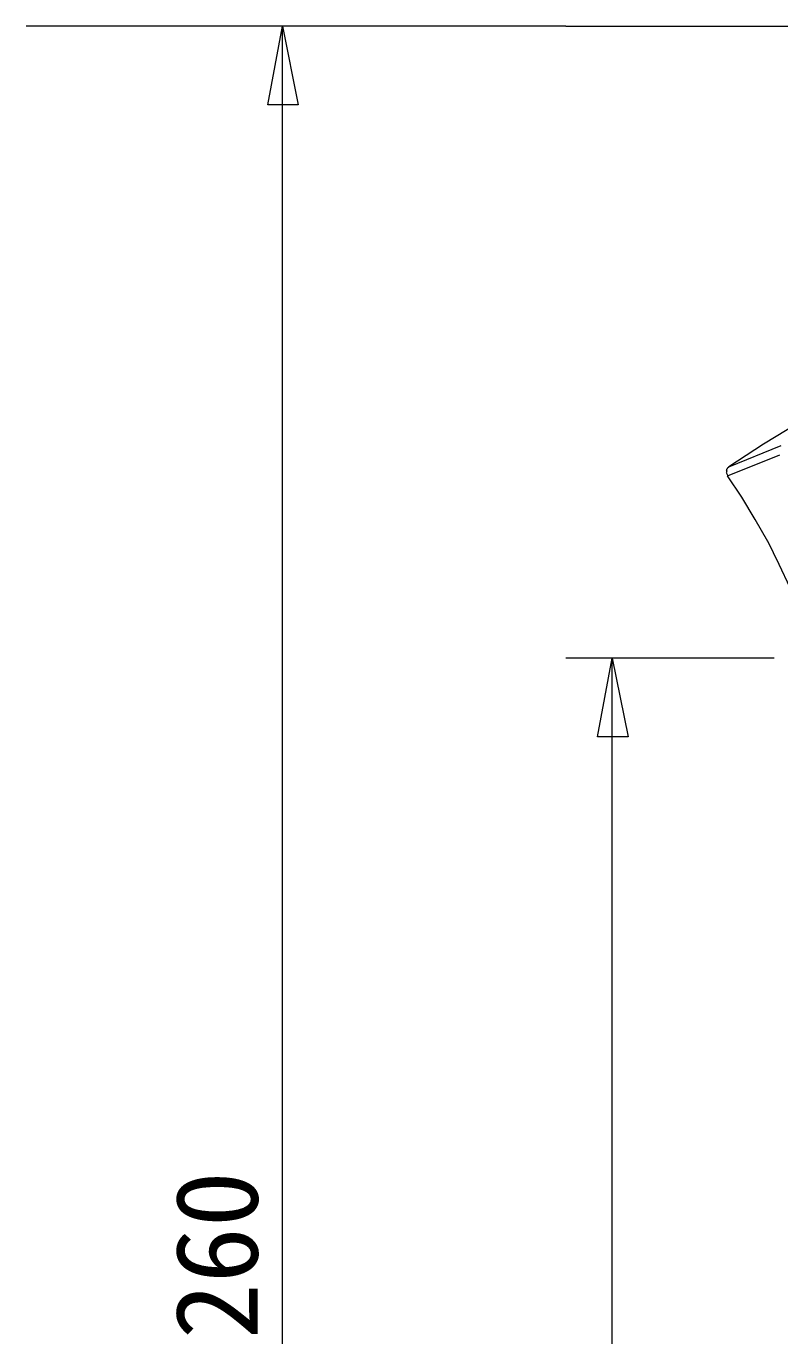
# Model space of a CAD drawing. Units: millimetres at full size, sheet at 1:4; details may follow other scales. Extents: x -400 to 402, y -550 to 540.
# Drawn here: x 48.4 to 155.7, y 126.5 to 313 of the extents above; entities that cross this region are included whole.
import ezdxf
from ezdxf.enums import TextEntityAlignment as Align

# ---------------------------------------------------------------- set-up
doc = ezdxf.new("R2010")
doc.units = ezdxf.units.MM
doc.header["$LTSCALE"] = 4
doc.linetypes.add('DASHED2', pattern=[3, 2, -1])
doc.layers.add('0-0', color=7, linetype='Continuous', lineweight=18)
doc.styles.add('ＭＳ ゴシック', font='')
doc.styles.get('ＭＳ ゴシック').set_extended_font_data('MS Gothic')

msp = doc.modelspace()

# ---------------------------------------------------------------- linework, layer by layer
at = {"layer": '0-0', "lineweight": 15}
for p, q in [((125.229, 313.02), (48.424, 313.02)), ((84.878, -36.98), (84.878, 313.02)), ((125.229, 313.02), (314.496, 313.02))]:
    msp.add_line(p, q, dxfattribs=at)
at = {"layer": '0-0', "linetype": 'DASHED2'}
for p, q in [((148.429, 250.288), (190.558, 267.309)), ((148.241, 248.995), (191.504, 266.474))]:
    msp.add_line(p, q, dxfattribs=at)
at = {"layer": '0-0'}
for p, q in [((84.878, -36.98), (84.878, 223.017)), ((154.862, 223.017), (125.229, 223.017)), ((131.814, -36.98), (131.814, 223.017))]:
    msp.add_line(p, q, dxfattribs=at)
for points in [[(84.878, 313.02), (87.136, 301.825), (82.808, 301.825)], [(84.878, 313.02), (87.136, 301.825), (82.808, 301.825)], [(131.814, 223.017), (134.072, 211.822), (129.744, 211.822)], [(131.814, 223.017), (134.072, 211.822), (129.744, 211.822)]]:
    msp.add_lwpolyline(points, close=True, dxfattribs=at)
at = {"layer": '0-0', "linetype": 'DASHED2'}
for points in [[(179.733, 265.472), (174.184, 263.636), (168.828, 261.574), (163.404, 259.179), (158.294, 256.506), (153.326, 253.484), (148.428, 250.288)], [(148.43, 250.288), (148.378, 250.166), (148.203, 250.095), (148.151, 249.973), (148.064, 249.938), (148.135, 249.763), (148.047, 249.728), (148.083, 249.641), (148.118, 249.554), (148.031, 249.518), (148.066, 249.431), (148.101, 249.344), (148.172, 249.169), (148.207, 249.082), (148.242, 248.995)], [(153.952, 239.634), (152.177, 242.772), (150.279, 245.962), (148.242, 248.995)], [(158.587, 229.668), (157.126, 233.034), (155.577, 236.366), (153.941, 239.662)]]:
    msp.add_lwpolyline(points, dxfattribs=at)

# ---------------------------------------------------------------- texts
at = {"layer": '0-0', "style": 'ＭＳ ゴシック'}
msp.add_text('260', height=11.73, rotation=90, dxfattribs=at).set_placement((84.878, 126.02), align=Align.BOTTOM_LEFT)

doc.saveas('drawing.dxf')
